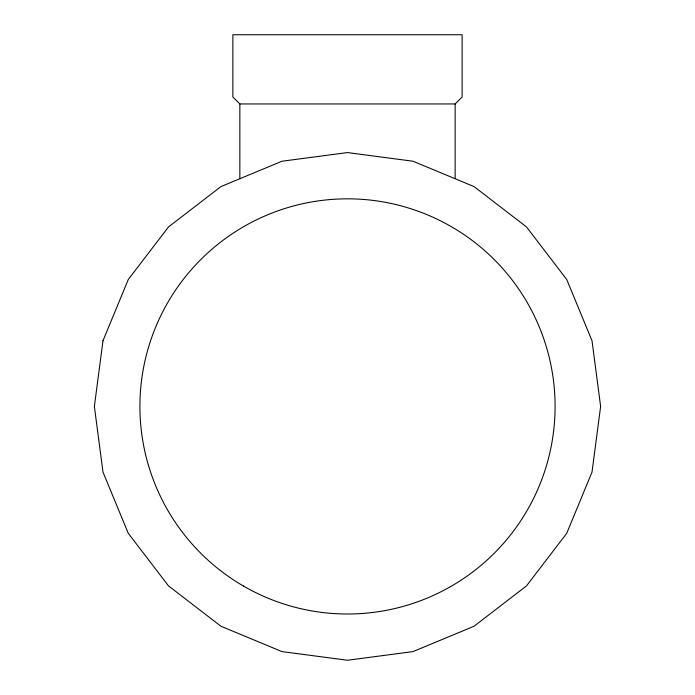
<?xml version="1.0" encoding="UTF-8"?>
<svg xmlns="http://www.w3.org/2000/svg" width="695" height="695" viewBox="0 0 695 695"><rect width="100%" height="100%" fill="white"/><g stroke="black" fill="none" stroke-linecap="round" stroke-linejoin="round"><path stroke-width="1.04" d="M239.853 178.572L239.853 103.946L232.868 97.022L232.868 34.75L462.132 34.75L462.132 97.022L455.147 103.946L239.853 103.946M455.147 178.572L455.147 103.946M102.99 340.724L94.372 406.419L102.99 472.105L128.271 533.317L168.494 585.885L220.923 626.23L281.979 651.597L347.5 660.25L413.021 651.597L474.077 626.23L526.506 585.885L566.729 533.317L592.01 472.105L600.628 406.419L592.01 340.724L566.729 279.512L526.506 226.944L474.077 186.599L413.021 161.231L347.5 152.579L281.979 161.231L220.923 186.599L168.494 226.944L128.271 279.512L102.99 340.724M243.476 586.059A207.588 207.588 0 0 0 555.088 406.679A207.588 207.588 0 0 0 243.936 226.509A207.588 207.588 0 0 0 243.476 586.059"/></g></svg>
